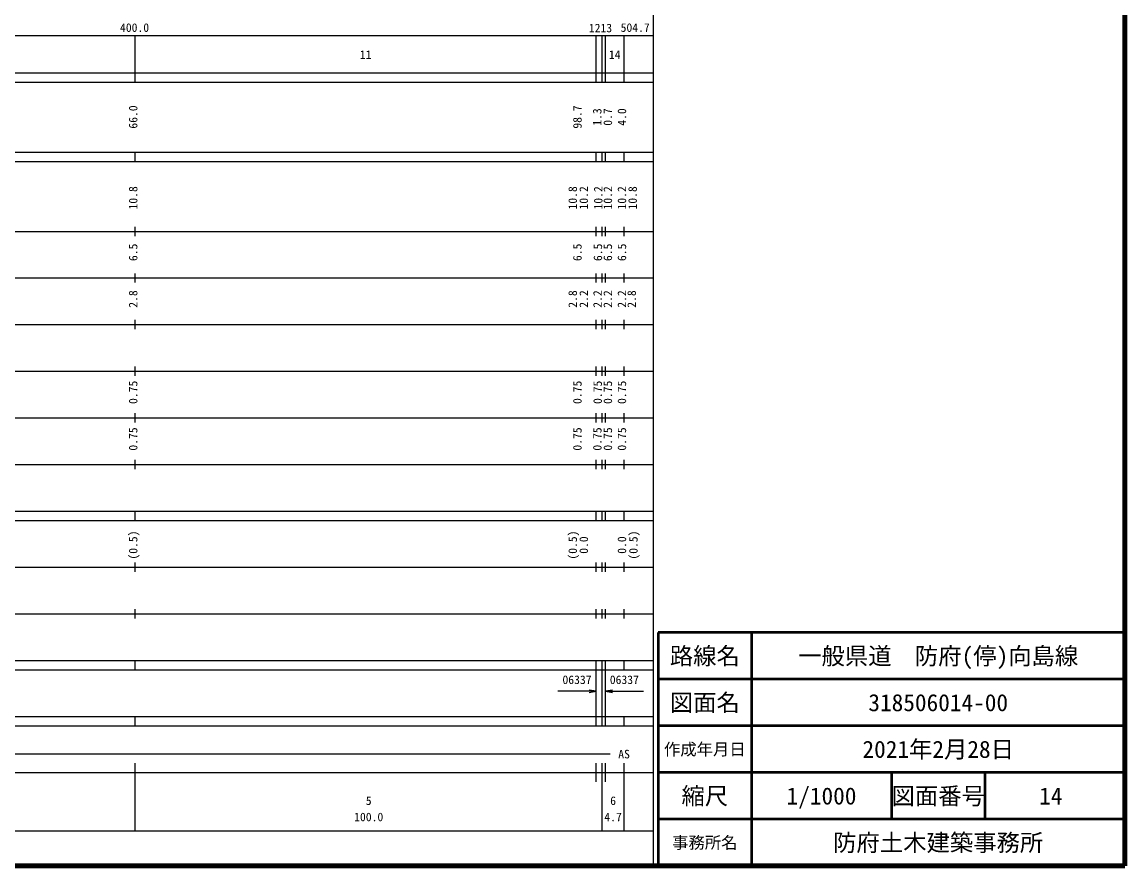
# Model space of a CAD drawing. Units: millimetres on the paper, enlarged 1000 times. Extents: x 40000 to 680000, y 20000 to 380000.
# Drawn here: x 443742 to 680000, y 20000 to 200851 of the extents above; entities that cross this region are included whole.
import ezdxf
from ezdxf.enums import TextEntityAlignment as Align

# ---------------------------------------------------------------- set-up
doc = ezdxf.new("R2010")
doc.units = ezdxf.units.MM
doc.header["$LTSCALE"] = 1000
for name, color, linetype, lineweight in [('M-TTL', 2, 'Continuous', 140), ('M-TTL-BAND', 7, 'Continuous', 25), ('M-TTL-FRAM', 2, 'Continuous', 50), ('M-TTL-LINE', 7, 'Continuous', 50)]:
    doc.layers.add(name, color=color, linetype=linetype, lineweight=lineweight)
doc.layers.add('M-TTL-TXT', color=7, linetype='Continuous')
doc.styles.add('ＭＳ ゴシック', font='')
doc.styles.get('ＭＳ ゴシック').set_extended_font_data('MS Gothic')

# ---------------------------------------------------------------- blocks, each defined once
blk = doc.blocks.new('open_arrow')
at = {"color": 0, "linetype": 'Continuous', "lineweight": -2}
blk.add_lwpolyline([(7.5, 1.25), (0, 0), (7.5, -1.25)], dxfattribs=at)

msp = doc.modelspace()

# ---------------------------------------------------------------- linework, layer by layer
at = {"layer": 'M-TTL'}
for p, q in [((680000, 20000), (680000, 380000)), ((40000, 20000), (680000, 20000))]:
    msp.add_line(p, q, dxfattribs=at)
at = {"layer": 'M-TTL-BAND'}
for p, q in [((579000, 20000), (579000, 370000)), ((68000, 198000), (579000, 198000)), ((468000, 188000), (468000, 198000)), ((566700, 188000), (566700, 198000)), ((568000, 188000), (568000, 198000)), ((568700, 188000), (568700, 198000)), ((572700, 188000), (572700, 198000)), ((40000, 190000), (579000, 190000)), ((40000, 188000), (579000, 188000)), ((40000, 173000), (579000, 173000)), ((468000, 171000), (468000, 173000)), ((566700, 171000), (566700, 173000)), ((568000, 171000), (568000, 173000)), ((568700, 171000), (568700, 173000)), ((572700, 171000), (572700, 173000)), ((40000, 171000), (579000, 171000)), ((40000, 156000), (579000, 156000)), ((468000, 155000), (468000, 157000)), ((566700, 155000), (566700, 157000)), ((568000, 155000), (568000, 157000)), ((568700, 155000), (568700, 157000)), ((572700, 155000), (572700, 157000)), ((468000, 145000), (468000, 147000)), ((566700, 145000), (566700, 147000)), ((568000, 145000), (568000, 147000)), ((568700, 145000), (568700, 147000)), ((572700, 145000), (572700, 147000)), ((46000, 146000), (579000, 146000)), ((52000, 136000), (579000, 136000)), ((468000, 135000), (468000, 137000)), ((566700, 135000), (566700, 137000)), ((568000, 135000), (568000, 137000)), ((568700, 135000), (568700, 137000)), ((572700, 135000), (572700, 137000)), ((46000, 126000), (579000, 126000)), ((468000, 125000), (468000, 127000)), ((566700, 125000), (566700, 127000)), ((568000, 125000), (568000, 127000)), ((568700, 125000), (568700, 127000)), ((572700, 125000), (572700, 127000)), ((52000, 116000), (579000, 116000)), ((468000, 115000), (468000, 117000)), ((566700, 115000), (566700, 117000)), ((568000, 115000), (568000, 117000)), ((568700, 115000), (568700, 117000)), ((572700, 115000), (572700, 117000)), ((468000, 105000), (468000, 107000)), ((566700, 105000), (566700, 107000)), ((568000, 105000), (568000, 107000)), ((568700, 105000), (568700, 107000)), ((572700, 105000), (572700, 107000)), ((46000, 106000), (579000, 106000)), ((40000, 96000), (579000, 96000)), ((468000, 94000), (468000, 96000)), ((566700, 94000), (566700, 96000)), ((568000, 94000), (568000, 96000)), ((568700, 94000), (568700, 96000)), ((572700, 94000), (572700, 96000)), ((40000, 94000), (579000, 94000)), ((49000, 84000), (579000, 84000)), ((468000, 83000), (468000, 85000)), ((566700, 83000), (566700, 85000)), ((568000, 83000), (568000, 85000)), ((568700, 83000), (568700, 85000)), ((572700, 83000), (572700, 85000)), ((40000, 74000), (579000, 74000)), ((468000, 73000), (468000, 75000)), ((566700, 73000), (566700, 75000)), ((568000, 73000), (568000, 75000)), ((568700, 73000), (568700, 75000)), ((572700, 73000), (572700, 75000)), ((40000, 64000), (579000, 64000)), ((468000, 62000), (468000, 64000)), ((566700, 62000), (566700, 64000)), ((568000, 62000), (568000, 64000)), ((568700, 62000), (568700, 64000)), ((572700, 62000), (572700, 64000)), ((40000, 62000), (579000, 62000)), ((566700, 52000), (566700, 62000)), ((568000, 52000), (568000, 62000)), ((568000, 52000), (568000, 62000)), ((568700, 52000), (568700, 62000)), ((566700, 57439), (558503, 57439)), ((568700, 57439), (576897, 57439)), ((40000, 52000), (579000, 52000)), ((468000, 50000), (468000, 52000)), ((566700, 50000), (566700, 52000)), ((568000, 50000), (568000, 52000)), ((568700, 50000), (568700, 52000)), ((572700, 50000), (572700, 52000)), ((40000, 50000), (579000, 50000)), ((71000, 44000), (569700, 44000)), ((468000, 27500), (468000, 42000)), ((566700, 38000), (566700, 42000)), ((568000, 27500), (568000, 42000)), ((568700, 38000), (568700, 42000)), ((572700, 27500), (572700, 42000)), ((40000, 40000), (579000, 40000)), ((68000, 27500), (579000, 27500))]:
    msp.add_line(p, q, dxfattribs=at)
at = {"layer": 'M-TTL-FRAM'}
for p, q in [((680000, 70000), (580000, 70000)), ((580000, 70000), (580000, 20000))]:
    msp.add_line(p, q, dxfattribs=at)
at = {"layer": 'M-TTL-LINE'}
for p, q in [((600000, 70000), (600000, 20000)), ((680000, 60000), (580000, 60000)), ((680000, 50000), (580000, 50000)), ((680000, 40000), (580000, 40000)), ((630000, 40000), (630000, 30000)), ((650000, 40000), (650000, 30000)), ((680000, 30000), (580000, 30000))]:
    msp.add_line(p, q, dxfattribs=at)

# ---------------------------------------------------------------- block references
at = {"layer": 'M-TTL-BAND', "xscale": 200, "yscale": 200, "rotation": 180}
msp.add_blockref('open_arrow', (566700, 57439), dxfattribs=at)
at = {"layer": 'M-TTL-BAND', "xscale": 200, "yscale": 200}
msp.add_blockref('open_arrow', (568700, 57439), dxfattribs=at)

# ---------------------------------------------------------------- texts
at = {"layer": 'M-TTL-BAND', "style": 'ＭＳ ゴシック'}
for s, p in [('400.0', (467844, 198195)), ('12', (566404, 198110)), ('13', (568899, 198110)), ('504.7', (575085, 198195)), ('11', (517350, 192405)), ('14', (570700, 192405)), ('AS', (572700, 42500)), ('5', (518000, 32523)), ('6', (570350, 32523)), ('100.0', (518000, 29033)), ('4.7', (570350, 29033))]:
    msp.add_text(s, height=1833, dxfattribs=at).set_placement(p, align=Align.BOTTOM_CENTER)
for s, p in [('66.0', (469000, 180500)), ('98.7', (564159, 180500)), ('1.3', (568409, 180500)), ('0.7', (570684, 180500)), ('4.0', (573700, 180500)), ('10.8', (469000, 163174)), ('10.8', (563159, 163174)), ('10.2', (565529, 163174)), ('10.2', (568624, 163174)), ('10.2', (570684, 163174)), ('10.2', (573700, 163174)), ('10.8', (575991, 163174)), ('6.5', (469000, 151500)), ('6.5', (564159, 151500)), ('6.5', (568553, 151500)), ('6.5', (570684, 151500)), ('6.5', (573700, 151500)), ('2.8', (469000, 141500)), ('2.8', (563159, 141500)), ('2.2', (565529, 141500)), ('2.2', (568477, 141500)), ('2.2', (570684, 141500)), ('2.2', (573700, 141500)), ('2.8', (575797, 141500)), ('0.75', (469000, 121500)), ('0.75', (564159, 121500)), ('0.75', (568496, 121500)), ('0.75', (570684, 121500)), ('0.75', (573700, 121500)), ('0.75', (469000, 111500)), ('0.75', (564159, 111500)), ('0.75', (568434, 111500)), ('0.75', (570684, 111500)), ('0.75', (573700, 111500)), ('(0.5)', (469000, 88764)), ('(0.5)', (563159, 88764)), ('0.0', (565529, 88764)), ('0.0', (573700, 88764)), ('(0.5)', (576157, 88764))]:
    msp.add_text(s, height=1833, rotation=90, dxfattribs=at).set_placement(p, align=Align.BOTTOM_CENTER)
for p in [(559503, 58439), (569647, 58439)]:
    msp.add_text('06337', height=1833, dxfattribs=at).set_placement(p, align=Align.BOTTOM_LEFT)
at = {"layer": 'M-TTL-TXT', "style": 'ＭＳ ゴシック'}
for s, height, p in [('路線名', 3666, (590000, 65000)), ('一般県道\u3000防府(停)向島線', 3666, (640000, 65000)), ('図面名', 3666, (590000, 55000)), ('318506014-00', 3666, (640000, 55000)), ('2021年2月28日', 3666, (640000, 45000)), ('作成年月日', 2566, (590000, 45000)), ('縮尺', 3666, (590000, 35000)), ('1/1000', 3666, (615000, 35000)), ('図面番号', 3666, (640000, 35000)), ('14', 3666, (664125, 35000)), ('事務所名', 2566, (590000, 25000)), ('防府土木建築事務所', 3666, (640000, 25000))]:
    msp.add_text(s, height=height, dxfattribs=at).set_placement(p, align=Align.MIDDLE_CENTER)

doc.saveas('drawing.dxf')
